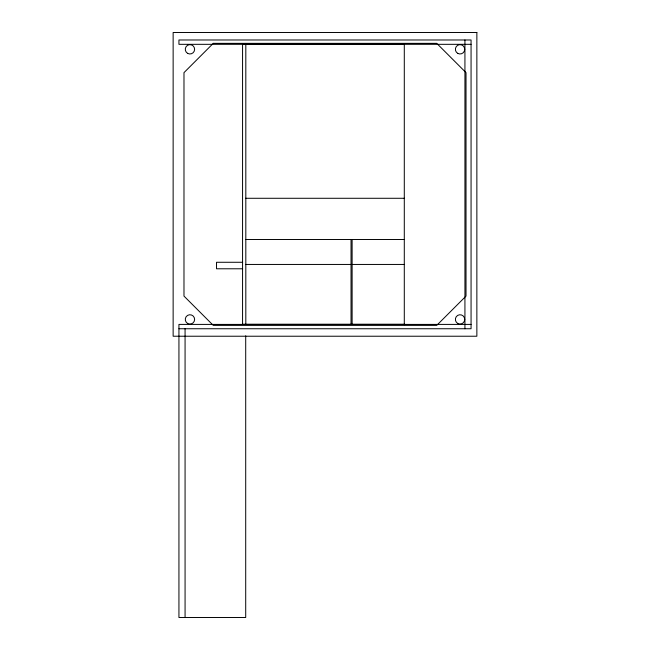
<?xml version="1.0" encoding="UTF-8"?>
<svg xmlns="http://www.w3.org/2000/svg" width="650" height="650" viewBox="0 0 650 650"><rect width="100%" height="100%" fill="white"/><g stroke="black" fill="none" stroke-linecap="round" stroke-linejoin="round"><path stroke-width="0.97" d="M471.063 44.322L178.937 44.322L178.937 39.983L471.063 39.983L471.063 328.746L178.937 328.746M242.564 44.436L404.479 44.436M245.594 198.282L404.479 198.282M245.602 239.501L404.487 239.501M242.637 262.275L216.523 262.275L216.523 268.783L242.637 268.783M245.602 264.444L404.487 264.444M242.564 324.293L404.487 324.293M471.063 324.407L178.937 324.407L178.937 617.5L245.708 617.5L245.708 335.831M464.929 39.983L464.929 328.746M404.292 44.038L404.292 324.691M352.121 239.501L352.121 324.293M351.033 239.501L351.033 324.293M245.814 44.143L245.814 324.586M242.564 44.143L242.564 324.586M185.071 328.746L185.071 617.5M213.273 43.347L183.982 72.638L183.982 296.091L213.273 325.382L436.727 325.382L466.017 296.091L466.017 72.638L436.727 43.347L213.273 43.347M476.864 32.5L173.136 32.5L173.136 336.229L476.864 336.229L476.864 32.5M187.614 323.456A4.664 4.664 0 0 0 194.618 319.41A4.664 4.664 0 0 0 187.614 315.372A4.664 4.664 0 0 0 187.614 323.456M187.614 53.357A4.664 4.664 0 0 0 194.618 49.311A4.664 4.664 0 0 0 187.614 45.273A4.664 4.664 0 0 0 187.614 53.357M457.722 323.456A4.664 4.664 0 0 0 464.718 319.41A4.664 4.664 0 0 0 457.722 315.372A4.664 4.664 0 0 0 457.722 323.456M457.722 53.357A4.664 4.664 0 0 0 464.718 49.311A4.664 4.664 0 0 0 457.722 45.273A4.664 4.664 0 0 0 457.722 53.357"/></g></svg>
